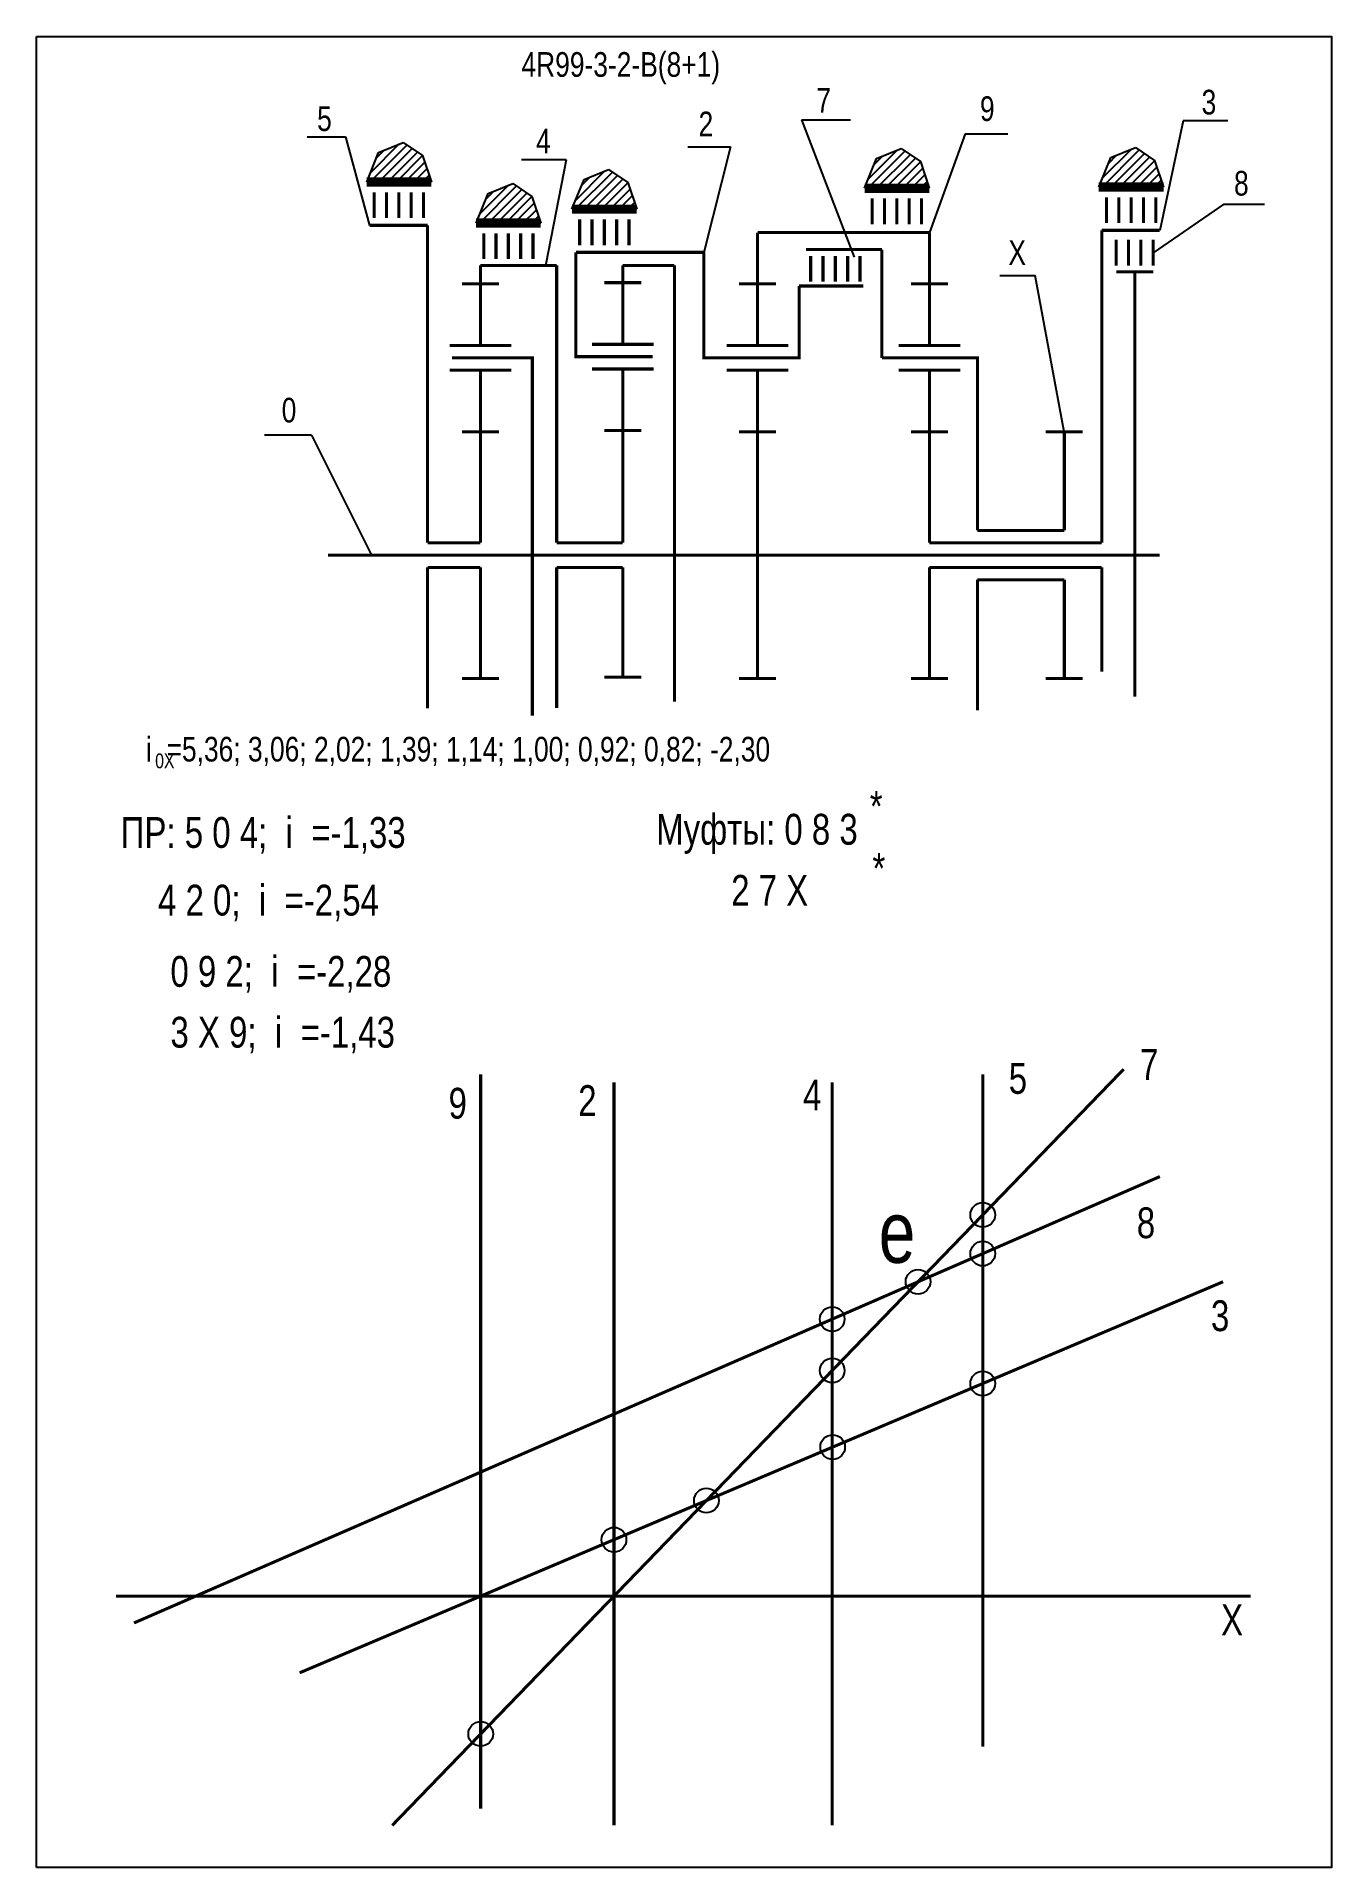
# Model space of a CAD drawing. Extents: x -361 to -151, y 153 to 450.
import ezdxf

# ---------------------------------------------------------------- set-up
doc = ezdxf.new("R2010")
doc.units = 0
doc.header["$LTSCALE"] = 15
doc.layers.add('DIM', color=92, linetype='CONTINUOUS')
doc.layers.add('MAIN', color=5, linetype='CONTINUOUS')
doc.styles.add('AMK', font='amk.shx', dxfattribs={"width": 0.8})

msp = doc.modelspace()

# ---------------------------------------------------------------- hatches: boundary and pattern name
at = {"layer": 'DIM'}
h = msp.add_hatch(dxfattribs=at)
h.set_pattern_fill('_USER', color=0, angle=45, style=0, pattern_type=0)
h.set_pattern_definition([(45, (-55.5337, 0.5734), (-0.7071068, 0.7071068), [])])
h.paths.add_polyline_path([(-305.83, 431.09), (-307.77, 426.27), (-297.28, 426.27), (-298.73, 430.59), (-301.84, 432.71)])
h = msp.add_hatch(dxfattribs=at)
h.set_pattern_fill('_USER', color=0, angle=45, style=0, pattern_type=0)
h.set_pattern_definition([(45, (25.2276, -0.4319), (-0.7071068, 0.7071068), [])])
h.paths.add_polyline_path([(-225.07, 430.09), (-227.01, 425.27), (-216.52, 425.27), (-217.96, 429.59), (-221.08, 431.7)])
h = msp.add_hatch(dxfattribs=at)
h.set_pattern_fill('_USER', color=0, angle=45, style=0, pattern_type=0)
h.set_pattern_definition([(45, (63.22, -0.2431), (-0.7071068, 0.7071068), [])])
h.paths.add_polyline_path([(-187.08, 430.28), (-189.02, 425.46), (-178.52, 425.46), (-179.97, 429.78), (-183.09, 431.89)])
h = msp.add_hatch(dxfattribs=at)
h.set_pattern_fill('_USER', color=0, angle=45, style=0, pattern_type=0)
h.set_pattern_definition([(45, (-22.2254, -3.8257), (-0.7071068, 0.7071068), [])])
h.paths.add_polyline_path([(-272.52, 426.69), (-274.47, 421.87), (-263.97, 421.87), (-265.42, 426.19), (-268.53, 428.31)])
h = msp.add_hatch(dxfattribs=at)
h.set_pattern_fill('_USER', color=0, angle=45, style=0, pattern_type=0)
h.set_pattern_definition([(45, (-37.7826, -6.0791), (-0.7071068, 0.7071068), [])])
h.paths.add_polyline_path([(-288.08, 424.44), (-290.02, 419.62), (-279.53, 419.62), (-280.97, 423.94), (-284.09, 426.06)])

# ---------------------------------------------------------------- linework, layer by layer
at = {"layer": 'DIM', "color": 0}
for p, q in [((-237.25, 436.35), (-229.3, 436.35)), ((-237.25, 436.35), (-228.72, 414.08)), ((-210.72, 434.1), (-216.5, 418.08)), ((-210.72, 434.1), (-203.8, 434.1)), ((-175.34, 436.21), (-179.14, 418.44)), ((-168.08, 436.21), (-175.34, 436.21)), ((-317.43, 433.59), (-311.21, 433.59)), ((-311.21, 433.59), (-307.31, 419.25)), ((-307.77, 426.27), (-305.83, 431.09)), ((-305.83, 431.09), (-301.84, 432.71)), ((-301.84, 432.71), (-298.73, 430.59)), ((-255.67, 431.98), (-248.76, 431.98)), ((-248.76, 431.98), (-253.09, 414.87)), ((-225.07, 430.09), (-221.08, 431.7)), ((-221.08, 431.7), (-217.96, 429.59)), ((-187.08, 430.28), (-183.09, 431.89)), ((-183.09, 431.89), (-179.97, 429.78)), ((-298.73, 430.59), (-297.28, 426.27)), ((-275.42, 429.88), (-282.68, 429.88)), ((-275.42, 429.88), (-278.73, 412.93)), ((-272.52, 426.69), (-268.53, 428.31)), ((-268.53, 428.31), (-265.42, 426.19)), ((-227.01, 425.27), (-225.07, 430.09)), ((-217.96, 429.59), (-216.52, 425.27)), ((-189.02, 425.46), (-187.08, 430.28)), ((-179.97, 429.78), (-178.52, 425.46)), ((-288.08, 424.44), (-284.09, 426.06)), ((-284.09, 426.06), (-280.97, 423.94)), ((-274.47, 421.87), (-272.52, 426.69)), ((-265.42, 426.19), (-263.97, 421.87)), ((-290.02, 419.62), (-288.08, 424.44)), ((-280.97, 423.94), (-279.53, 419.62)), ((-168.74, 422.7), (-180.2, 414.8)), ((-168.74, 422.7), (-162.17, 422.7)), ((-205.07, 411.11), (-199.34, 411.11)), ((-194.62, 385.75), (-199.34, 411.11)), ((-316.73, 385.2), (-324.33, 385.2)), ((-316.73, 385.2), (-306.98, 365.75))]:
    msp.add_line(p, q, dxfattribs=at)
at = {"layer": 'DIM', "color": 0, "const_width": 0.5}
for points in [[(-297.9, 419.25), (-297.9, 367.75)], [(-216.5, 418.08), (-244.37, 418.08)], [(-188.55, 367.75), (-188.55, 418.44)], [(-289.32, 412.75), (-276.96, 412.75)], [(-276.96, 412.75), (-276.96, 367.75)], [(-273.84, 414.87), (-253.09, 414.87)], [(-270.59, 397.95), (-273.84, 397.95), (-273.84, 414.87)], [(-266.24, 412.75), (-257.86, 412.75)], [(-257.86, 412.75), (-257.86, 341.99)], [(-249.65, 397.75), (-253.09, 397.75), (-253.09, 414.87)], [(-236.52, 415.32), (-224.2, 415.32)], [(-224.2, 415.32), (-224.2, 397.75)], [(-186.16, 411.7), (-180.2, 411.7)], [(-183.18, 411.7), (-183.18, 342.81)], [(-239.6, 397.75), (-237.64, 397.75), (-237.64, 409.41)], [(-237.64, 409.41), (-227.24, 409.41)], [(-284.32, 397.75), (-280.9, 397.75), (-280.9, 339.71)], [(-211.67, 397.75), (-208.7, 397.75), (-208.7, 369.75)], [(-314.06, 365.75), (-244.37, 365.75)], [(-297.9, 367.75), (-289.32, 367.75)], [(-276.96, 367.75), (-266.24, 367.75)], [(-244.37, 365.75), (-179.14, 365.75)], [(-216.5, 367.75), (-188.55, 367.75)], [(-297.9, 363.75), (-289.32, 363.75)], [(-297.9, 363.75), (-297.9, 340.91)], [(-276.96, 363.75), (-266.24, 363.75)], [(-276.96, 363.75), (-276.96, 340.96)], [(-216.5, 363.75), (-188.55, 363.75)], [(-188.55, 346.82), (-188.55, 363.75)], [(-208.7, 361.75), (-208.7, 340.59)], [(-184.99, 282.35), (-303.62, 159.69)], [(-289.28, 281.5), (-289.28, 162.38)], [(-267.66, 159.68), (-267.66, 280.23)], [(-179.11, 264.94), (-345.51, 192.52)], [(-318.65, 184.43), (-168.87, 247.87)], [(-348.42, 196.87), (-164.39, 196.87)]]:
    msp.add_lwpolyline(points, dxfattribs=at)
at = {"layer": 'DIM', "color": 0}
for points in [[(-208.7, 369.75, 0.5, 0.5, 0), (-194.62, 369.75, 0.5, 0.5, 0)], [(-208.7, 361.75, 0.5, 0.5, 0), (-194.62, 361.75, 0.5, 0.5, 0)], [(-232.26, 159.68, 0.5, 0.5, 0), (-232.26, 280.23, 0.5, 0.5, 0)], [(-207.85, 281.5, 0.5, 0.5, 0), (-207.85, 172.47, 0.5, 0.5, 0)]]:
    msp.add_lwpolyline(points, format="xyseb", dxfattribs=at)
for centre in [(-207.85, 258.72), (-207.85, 252.44), (-218.34, 247.87), (-232.26, 241.81), (-232.26, 233.47), (-207.85, 231.36), (-232.19, 221.05), (-252.67, 212.38), (-267.66, 206.02), (-289.28, 174.52)]:
    msp.add_circle(centre, 2, dxfattribs=at)
at = {"layer": 'MAIN'}
for points in [[(-361.31, 152.87), (-361.31, 449.87)], [(-361.3, 449.87), (-151.3, 449.87), (-151.3, 152.87), (-361.3, 152.87)]]:
    msp.add_lwpolyline(points, dxfattribs=at)
at = {"layer": 'MAIN', "color": 0}
for points, const_width in [([(-307.77, 426.27), (-297.28, 426.27)], 1.5), ([(-298.54, 424.62), (-298.54, 420.42)], 0.5), ([(-227.01, 425.27), (-216.52, 425.27)], 1.5), ([(-189.02, 425.46), (-178.52, 425.46)], 1.5), ([(-274.47, 421.87), (-263.97, 421.87)], 1.5), ([(-217.78, 423.62), (-217.78, 419.42)], 0.5), ([(-179.79, 423.81), (-179.79, 419.61)], 0.5), ([(-307.31, 419.25), (-297.9, 419.25)], 0.5), ([(-290.02, 419.62), (-279.53, 419.62)], 1.5), ([(-265.23, 420.22), (-265.23, 416.02)], 0.5), ([(-280.79, 417.97), (-280.79, 413.77)], 0.5), ([(-244.37, 409.75), (-244.37, 418.08)], 0.5), ([(-216.5, 399.75), (-216.5, 418.08)], 0.5), ([(-188.55, 418.44), (-179.14, 418.44)], 0.5), ([(-289.32, 409.75), (-289.32, 412.75)], 0.5), ([(-266.24, 409.95), (-266.24, 412.75)], 0.5), ([(-227.76, 414.3), (-227.76, 410.11)], 0.5), ([(-289.32, 409.75), (-292.32, 409.75)], 0.5), ([(-289.32, 399.75), (-289.32, 409.75)], 0.5), ([(-289.32, 409.75), (-286.32, 409.75)], 0.5), ([(-266.24, 409.95), (-269.24, 409.95)], 0.5), ([(-266.24, 399.95), (-266.24, 409.95)], 0.5), ([(-266.24, 409.95), (-263.24, 409.95)], 0.5), ([(-244.37, 409.75), (-247.37, 409.75)], 0.5), ([(-244.37, 399.75), (-244.37, 409.75)], 0.5), ([(-244.37, 409.75), (-241.37, 409.75)], 0.5), ([(-216.5, 409.75), (-219.5, 409.75)], 0.5), ([(-216.5, 409.75), (-213.5, 409.75)], 0.5), ([(-284.32, 397.75), (-293.94, 397.75)], 0.5), ([(-261.37, 397.95), (-270.59, 397.95)], 0.5), ([(-239.6, 397.75), (-249.65, 397.75)], 0.5), ([(-211.67, 397.75), (-224.2, 397.75)], 0.5), ([(-289.32, 395.75), (-294.32, 395.75)], 0.5), ([(-289.32, 385.75), (-289.32, 395.75), (-284.32, 395.75)], 0.5), ([(-266.24, 395.95), (-271.24, 395.95)], 0.5), ([(-266.24, 385.95), (-266.24, 395.95), (-261.24, 395.95)], 0.5), ([(-244.37, 395.75), (-249.37, 395.75)], 0.5), ([(-244.37, 385.75), (-244.37, 395.75), (-239.37, 395.75)], 0.5), ([(-216.5, 395.75), (-221.5, 395.75)], 0.5), ([(-216.5, 385.75), (-216.5, 395.75), (-211.5, 395.75)], 0.5), ([(-266.24, 385.95), (-269.24, 385.95)], 0.5), ([(-266.24, 367.75), (-266.24, 385.95)], 0.5), ([(-266.24, 385.95), (-263.24, 385.95)], 0.5), ([(-289.32, 385.75), (-292.32, 385.75)], 0.5), ([(-289.32, 367.75), (-289.32, 385.75)], 0.5), ([(-289.32, 385.75), (-286.32, 385.75)], 0.5), ([(-244.37, 385.75), (-247.37, 385.75)], 0.5), ([(-244.37, 365.75), (-244.37, 385.75)], 0.5), ([(-244.37, 385.75), (-241.37, 385.75)], 0.5), ([(-216.5, 385.75), (-219.5, 385.75)], 0.5), ([(-216.5, 367.75), (-216.5, 385.75)], 0.5), ([(-216.5, 385.75), (-213.5, 385.75)], 0.5), ([(-194.62, 385.75), (-197.62, 385.75)], 0.5), ([(-194.62, 369.75), (-194.62, 385.75)], 0.5), ([(-194.62, 385.75), (-191.62, 385.75)], 0.5), ([(-244.37, 365.75), (-244.37, 345.75)], 0.5), ([(-289.32, 363.75), (-289.32, 345.75)], 0.5), ([(-266.24, 363.75), (-266.24, 345.95)], 0.5), ([(-216.5, 363.75), (-216.5, 345.75)], 0.5), ([(-194.62, 361.75), (-194.62, 345.75)], 0.5), ([(-289.32, 345.75), (-292.32, 345.75)], 0.5), ([(-289.32, 345.75), (-286.32, 345.75)], 0.5), ([(-266.24, 345.95), (-269.24, 345.95)], 0.5), ([(-266.24, 345.95), (-263.24, 345.95)], 0.5), ([(-244.37, 345.75), (-247.37, 345.75)], 0.5), ([(-244.37, 345.75), (-241.37, 345.75)], 0.5), ([(-216.5, 345.75), (-219.5, 345.75)], 0.5), ([(-216.5, 345.75), (-213.5, 345.75)], 0.5), ([(-194.62, 345.75), (-197.62, 345.75)], 0.5), ([(-194.62, 345.75), (-191.62, 345.75)], 0.5)]:
    msp.add_lwpolyline(points, dxfattribs=dict(at, const_width=const_width))
for points in [[(-306.54, 424.62, 0.5, 0.5, 0), (-306.54, 420.42, 0.5, 0.5, 0)], [(-304.54, 424.62, 0.5, 0.5, 0), (-304.54, 420.42, 0.5, 0.5, 0)], [(-302.54, 424.62, 0.5, 0.5, 0), (-302.54, 420.42, 0.5, 0.5, 0)], [(-300.54, 424.62, 0.5, 0.5, 0), (-300.54, 420.42, 0.5, 0.5, 0)], [(-225.78, 423.62, 0.5, 0.5, 0), (-225.78, 419.42, 0.5, 0.5, 0)], [(-223.78, 423.62, 0.5, 0.5, 0), (-223.78, 419.42, 0.5, 0.5, 0)], [(-221.78, 423.62, 0.5, 0.5, 0), (-221.78, 419.42, 0.5, 0.5, 0)], [(-219.78, 423.62, 0.5, 0.5, 0), (-219.78, 419.42, 0.5, 0.5, 0)], [(-187.79, 423.81, 0.5, 0.5, 0), (-187.79, 419.61, 0.5, 0.5, 0)], [(-185.79, 423.81, 0.5, 0.5, 0), (-185.79, 419.61, 0.5, 0.5, 0)], [(-183.79, 423.81, 0.5, 0.5, 0), (-183.79, 419.61, 0.5, 0.5, 0)], [(-181.79, 423.81, 0.5, 0.5, 0), (-181.79, 419.61, 0.5, 0.5, 0)], [(-273.23, 420.22, 0.5, 0.5, 0), (-273.23, 416.02, 0.5, 0.5, 0)], [(-271.23, 420.22, 0.5, 0.5, 0), (-271.23, 416.02, 0.5, 0.5, 0)], [(-269.23, 420.22, 0.5, 0.5, 0), (-269.23, 416.02, 0.5, 0.5, 0)], [(-267.23, 420.22, 0.5, 0.5, 0), (-267.23, 416.02, 0.5, 0.5, 0)], [(-288.79, 417.97, 0.5, 0.5, 0), (-288.79, 413.77, 0.5, 0.5, 0)], [(-286.79, 417.97, 0.5, 0.5, 0), (-286.79, 413.77, 0.5, 0.5, 0)], [(-284.79, 417.97, 0.5, 0.5, 0), (-284.79, 413.77, 0.5, 0.5, 0)], [(-282.79, 417.97, 0.5, 0.5, 0), (-282.79, 413.77, 0.5, 0.5, 0)], [(-186.2, 416.9, 0.5, 0.5, 0), (-186.2, 412.7, 0.5, 0.5, 0)], [(-184.2, 416.9, 0.5, 0.5, 0), (-184.2, 412.7, 0.5, 0.5, 0)], [(-182.2, 416.9, 0.5, 0.5, 0), (-182.2, 412.7, 0.5, 0.5, 0)], [(-180.2, 416.9, 0.5, 0.5, 0), (-180.2, 412.7, 0.5, 0.5, 0)], [(-235.76, 414.3, 0.5, 0.5, 0), (-235.76, 410.11, 0.5, 0.5, 0)], [(-233.76, 414.3, 0.5, 0.5, 0), (-233.76, 410.11, 0.5, 0.5, 0)], [(-231.76, 414.3, 0.5, 0.5, 0), (-231.76, 410.11, 0.5, 0.5, 0)], [(-229.76, 414.3, 0.5, 0.5, 0), (-229.76, 410.11, 0.5, 0.5, 0)], [(-284.32, 399.75, 0.5, 0.5, 0), (-294.32, 399.75, 0.5, 0.5, 0)], [(-261.24, 399.95, 0.5, 0.5, 0), (-271.24, 399.95, 0.5, 0.5, 0)], [(-239.37, 399.75, 0.5, 0.5, 0), (-249.37, 399.75, 0.5, 0.5, 0)], [(-211.5, 399.75, 0.5, 0.5, 0), (-221.5, 399.75, 0.5, 0.5, 0)]]:
    msp.add_lwpolyline(points, format="xyseb", dxfattribs=at)

# ---------------------------------------------------------------- texts
at = {"layer": 'DIM', "color": 0, "style": 'AMK', "width": 0.8}
for s, height, p in [('4R99-3-2-B(8+1)', 4, (-282.67, 443.35)), ('7', 4, (-234.84, 437.53)), ('9', 4, (-208.3, 436.18)), ('3', 4, (-172.35, 437.24)), ('5', 4, (-315.81, 434.55)), ('2', 4, (-253.94, 433.7)), ('4', 4, (-280.31, 430.92)), ('8', 4, (-167.09, 424.08)), ('X', 4, (-203.69, 412.83)), ('0', 4, (-321.56, 387.27)), ('i  =5,36; 3,06; 2,02; 1,39; 1,14; 1,00; 0,92; 0,82; -2,30', 4, (-343.56, 332.27)), ('0X', 2.4, (-342.08, 331.17)), ('*', 5, (-226.16, 322.51)), ('Муфты: 0 8 3', 5, (-260.82, 318.78)), (' ПР: 5 0 4;  i  =-1,33', 5, (-349.15, 318.26)), ('*', 5, (-225.73, 312.44)), ('     4 2 0;  i  =-2,54', 5, (-349.04, 307.28)), ('       2 7 X', 5, (-259.05, 308.87)), ('    0 9 2;  i  =-2,28', 5, (-345.55, 295.72)), ('    3 X 9;  i  =-1,43', 5, (-345.55, 285.85)), ('7', 5, (-182.34, 280.62)), ('5', 5, (-203.63, 278.36)), ('9', 5, (-294.49, 274.33)), ('2', 5, (-273.46, 274.76)), ('4', 5, (-236.99, 275.68)), ('e', 10, (-224.72, 250.94)), ('8', 5, (-182.86, 254.94)), ('3', 5, (-170.83, 239.86)), ('X', 5, (-169.19, 190.52))]:
    msp.add_text(s, height=height, dxfattribs=at).set_placement(p)

doc.saveas('drawing.dxf')
